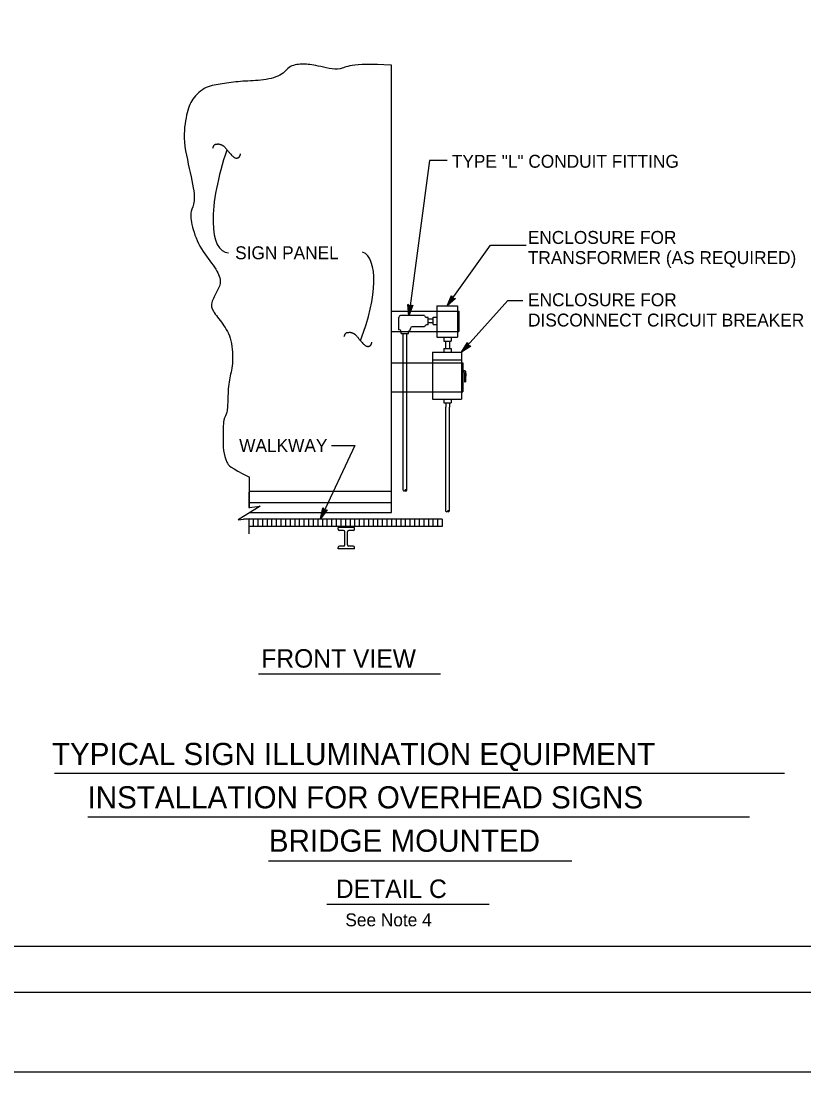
# Model space of a CAD drawing. Extents: x -894 to 866, y -472 to 714.
# Drawn here: x -460 to -35, y -472 to 97 of the extents above; entities that cross this region are included whole.
import ezdxf

# ---------------------------------------------------------------- set-up
doc = ezdxf.new("R2010")
doc.units = 0
for name, color, linetype in [('border_PLOTTING-ELEMENTS', 7, 'Continuous'), ('border_rw_22x34_Cut_Lines', 7, 'Continuous'), ('border_SHEET', 7, 'Continuous'), ('es_DETAIL', 7, 'Continuous'), ('es_DETAIL-anno', 7, 'Continuous')]:
    doc.layers.add(name, color=color, linetype=linetype)

msp = doc.modelspace()

# ---------------------------------------------------------------- linework, layer by layer
at = {"layer": 'border_PLOTTING-ELEMENTS'}
for points in [[(-894.04, -472.45), (865.96, -472.45), (865.96, 713.55), (-894.04, 713.55)], [(-864.04, 670.55), (835.96, 670.55), (835.96, -429.45), (-864.04, -429.45)]]:
    msp.add_lwpolyline(points, close=True, dxfattribs=at)
at = {"layer": 'border_rw_22x34_Cut_Lines'}
msp.add_lwpolyline([(-864.04, 670.55), (835.96, 670.55), (835.96, -429.45), (-864.04, -429.45)], close=True, dxfattribs=at)
at = {"layer": 'border_SHEET'}
msp.add_line((810.96, -404.45), (-814.04, -404.45), dxfattribs=at)
at = {"layer": 'es_DETAIL'}
for p, q in [((-258.75, -169.25), (-258.75, 73.25)), ((-258.75, -60.05), (-234.12, -60.05)), ((-240.82, -62.43), (-253.82, -62.43)), ((-234.12, -57.19), (-222.91, -57.19)), ((-234.12, -57.19), (-234.12, -74.19)), ((-234.12, -60.05), (-222.91, -60.05)), ((-222.91, -57.19), (-222.91, -74.19)), ((-222.91, -60.05), (-222.22, -60.05)), ((-222.22, -60.05), (-222.22, -71.11)), ((-254.82, -70.2), (-254.82, -63.43)), ((-238.82, -63.43), (-239.82, -63.43)), ((-238.82, -67.43), (-239.82, -67.43)), ((-236.16, -64.36), (-238.83, -64.36)), ((-236.16, -66.36), (-238.83, -66.36)), ((-238.82, -67.43), (-238.82, -63.43)), ((-236.16, -67.27), (-236.16, -63.27)), ((-236.16, -63.27), (-234.16, -63.27)), ((-236.16, -67.27), (-234.16, -67.27)), ((-258.75, -71.11), (-253.41, -71.11)), ((-253.48, -72.14), (-253.48, -71.14)), ((-253.48, -72.14), (-249.48, -72.14)), ((-253.27, -71.11), (-249.8, -71.11)), ((-252.45, -157.07), (-252.45, -72.18)), ((-250.45, -157.07), (-250.45, -72.18)), ((-249.62, -71.11), (-234.12, -71.11)), ((-249.48, -72.14), (-249.48, -71.14)), ((-248.49, -70.14), (-248.49, -69.43)), ((-240.82, -68.43), (-247.49, -68.43)), ((-234.12, -71.11), (-222.91, -71.11)), ((-222.91, -71.11), (-222.22, -71.11)), ((-234.12, -74.19), (-222.91, -74.19)), ((-230.38, -74.19), (-230.38, -76.2)), ((-230.38, -76.2), (-226.38, -76.2)), ((-229.36, -76.2), (-229.36, -80.2)), ((-227.36, -76.2), (-227.36, -80.2)), ((-226.38, -74.19), (-226.38, -76.2)), ((-236.52, -82.19), (-220.77, -82.19)), ((-236.52, -82.19), (-236.52, -107.68)), ((-230.38, -80.2), (-226.38, -80.2)), ((-230.38, -80.2), (-230.38, -82.2)), ((-226.38, -80.2), (-226.38, -82.2)), ((-220.77, -82.19), (-220.77, -107.68)), ((-258.75, -87.98), (-252.33, -87.98)), ((-252.19, -87.98), (-250.66, -87.98)), ((-250.48, -87.98), (-236.52, -87.98)), ((-236.52, -86.45), (-220.77, -86.45)), ((-236.52, -87.98), (-220.77, -87.98)), ((-220.77, -87.98), (-220.12, -87.98)), ((-220.12, -87.98), (-220.12, -103.69)), ((-219.11, -98.39), (-218.54, -98.39)), ((-258.75, -103.69), (-252.37, -103.69)), ((-252.19, -103.69), (-250.75, -103.69)), ((-250.44, -103.69), (-236.52, -103.69)), ((-236.52, -103.69), (-220.77, -103.69)), ((-236.52, -107.68), (-220.77, -107.68)), ((-230.36, -107.78), (-230.36, -109.78)), ((-226.36, -107.78), (-226.36, -109.78)), ((-220.77, -103.69), (-220.12, -103.69)), ((-230.36, -109.78), (-226.36, -109.78)), ((-230.36, -109.79), (-226.36, -109.79)), ((-229.34, -109.79), (-229.34, -112.11)), ((-229.34, -168.52), (-229.34, -112.11)), ((-227.37, -109.79), (-227.37, -112.11)), ((-227.37, -168.38), (-227.37, -112.11)), ((-335.85, -166.78), (-335.85, -149.98)), ((-335.9, -166.43), (-335.9, -158.18)), ((-258.75, -157.75), (-335.85, -157.75)), ((-335.85, -163.75), (-258.75, -163.75)), ((-335.66, -169.25), (-258.75, -169.25)), ((-231.25, -172.75), (-339, -172.75)), ((-335.9, -180.68), (-335.9, -172.43)), ((-333.83, -172.75), (-333.83, -176.75)), ((-331.25, -172.75), (-331.25, -176.75)), ((-328.75, -172.75), (-328.75, -176.75)), ((-326.25, -172.75), (-326.25, -176.75)), ((-323.75, -172.75), (-323.75, -176.75)), ((-321.25, -172.75), (-321.25, -176.75)), ((-318.75, -172.75), (-318.75, -176.75)), ((-316.25, -172.75), (-316.25, -176.75)), ((-313.75, -172.75), (-313.75, -176.75)), ((-311.25, -172.75), (-311.25, -176.75)), ((-308.75, -172.75), (-308.75, -176.75)), ((-306.25, -172.75), (-306.25, -176.75)), ((-303.75, -172.75), (-303.75, -176.75)), ((-301.25, -172.75), (-301.25, -176.75)), ((-298.75, -172.75), (-298.75, -176.75)), ((-296.25, -172.75), (-296.25, -176.75)), ((-293.75, -172.75), (-293.75, -176.75)), ((-291.25, -172.75), (-291.25, -176.75)), ((-288.75, -172.75), (-288.75, -176.75)), ((-286.25, -172.75), (-286.25, -176.75)), ((-283.75, -172.75), (-283.75, -176.75)), ((-281.25, -172.75), (-281.25, -176.75)), ((-278.75, -172.75), (-278.75, -176.75)), ((-276.25, -172.75), (-276.25, -176.75)), ((-273.75, -172.75), (-273.75, -176.75)), ((-271.25, -172.75), (-271.25, -176.75)), ((-268.75, -172.75), (-268.75, -176.75)), ((-266.25, -172.75), (-266.25, -176.75)), ((-263.75, -172.75), (-263.75, -176.75)), ((-261.25, -172.75), (-261.25, -176.75)), ((-258.75, -172.75), (-258.75, -176.75)), ((-256.25, -172.75), (-256.25, -176.75)), ((-253.75, -172.75), (-253.75, -176.75)), ((-251.25, -172.75), (-251.25, -176.75)), ((-248.75, -172.75), (-248.75, -176.75)), ((-246.25, -172.75), (-246.25, -176.75)), ((-243.75, -172.75), (-243.75, -176.75)), ((-241.25, -172.75), (-241.25, -176.75)), ((-238.75, -172.75), (-238.75, -176.75)), ((-236.25, -172.75), (-236.25, -176.75)), ((-233.75, -172.75), (-233.75, -176.75)), ((-231.25, -172.75), (-231.25, -176.75)), ((-231.25, -176.75), (-335.85, -176.75)), ((-287.71, -178.14), (-287.71, -177.37)), ((-278.76, -177.37), (-287.71, -177.37)), ((-284.72, -178.89), (-286.96, -178.89)), ((-283.97, -186.62), (-283.97, -179.64)), ((-282.58, -186.62), (-282.58, -179.64)), ((-279.51, -178.89), (-281.83, -178.89)), ((-278.76, -178.14), (-278.76, -177.37)), ((-284.72, -187.37), (-286.96, -187.37)), ((-279.51, -187.37), (-281.83, -187.37)), ((-287.71, -188.82), (-287.71, -188.12)), ((-278.76, -188.82), (-287.71, -188.82)), ((-278.76, -188.82), (-278.76, -188.12))]:
    msp.add_line(p, q, dxfattribs=at)
msp.add_lwpolyline([(-335.9, -166.43), (-329.9, -165.68), (-341.9, -173.18), (-335.9, -172.43)], dxfattribs=at)
for centre, radius, start, end in [((-253.82, -63.43), 1, 90, 180), ((-239.82, -62.43), 1, 180, 270), ((-239.82, -68.43), 1, 90, 180), ((-254.48, -71.14), 1, 0, 109.7843), ((-248.48, -71.14), 1, 90.7053, 180), ((-247.49, -69.43), 1, 90, 180), ((-251.95, -156.82), 0.6, 213.6842, 326.3158), ((-250.96, -157.48), 0.6, 33.6842, 146.3158), ((-250.96, -156.82), 0.6, 213.6842, 326.3158), ((-228.88, -168.13), 0.6, 213.6842, 326.3158), ((-227.88, -168.79), 0.6, 33.6842, 146.3158), ((-227.88, -168.13), 0.6, 213.6842, 326.3158), ((-286.96, -178.14), 0.75, 180, 270), ((-284.72, -179.64), 0.75, 0, 90), ((-281.83, -179.64), 0.75, 90, 180), ((-279.51, -178.14), 0.75, 270, 0), ((-286.96, -188.12), 0.75, 90, 180), ((-284.72, -186.62), 0.75, 270, 0), ((-281.83, -186.62), 0.75, 180, 270), ((-279.51, -188.12), 0.75, 0, 90)]:
    msp.add_arc(centre, radius, start, end, dxfattribs=at)
for points, degree in [([(-258.75, 73.25), (-281.71, 74.86), (-284.94, 69.23), (-300.02, 73.45), (-306.2, 74.07), (-314.24, 73.45), (-317.95, 67.27), (-329.69, 64.8), (-340.82, 64.8), (-350.72, 62.94), (-359.37, 62.32), (-367.41, 54.9), (-369.88, 47.48), (-372.35, 32.65), (-366.79, 11.62), (-364.94, -1.98), (-368.03, -5.07), (-367.41, -13.72), (-362.46, -26.71), (-353.81, -36.6), (-350.72, -44.02), (-353.19, -48.96), (-356.9, -55.77), (-356.28, -59.48), (-350.1, -66.89), (-345.15, -74.93), (-344.53, -89.77), (-347.01, -96.57), (-347.62, -107.7), (-347.62, -115.74), (-350.1, -117.59), (-350.1, -128.72), (-350.1, -135.52), (-348.24, -142.32), (-346.39, -144.79), (-335.85, -149.98)], 3), ([(-220.78, -92.09), (-219.45, -92.09), (-219.18, -92.14), (-218.69, -92.36), (-218.52, -93.09), (-218.5, -94.68), (-218.54, -98.39)], 2), ([(-220.78, -92.8), (-219.99, -92.81), (-219.74, -92.86), (-219.27, -93.07), (-219.1, -93.78), (-219.08, -95.29), (-219.11, -98.39)], 3)]:
    msp.add_open_spline(points, degree=degree, dxfattribs=at)
at = {"layer": 'es_DETAIL-anno'}
for p, q in [((-228.51, -57.19), (-205.12, -24.23)), ((-205.12, -24.23), (-185.72, -24.23)), ((-228.51, -57.19), (-226.16, -51.62)), ((-224.02, -53.14), (-228.51, -57.19)), ((-224.43, -53.11), (-227.73, -56.09)), ((-227.72, -56.08), (-226.01, -52.01)), ((-226.94, -54.98), (-225.83, -52.35)), ((-224.85, -53.1), (-226.94, -54.98)), ((-226.16, -51.62), (-226.16, -51.62)), ((-226.16, -51.62), (-225.55, -53.02)), ((-226.15, -53.87), (-225.68, -52.75)), ((-225.23, -53.04), (-226.15, -53.87)), ((-225.55, -53.02), (-224.02, -53.14)), ((-224.02, -53.14), (-224.02, -53.14)), ((-220.77, -82.19), (-195.6, -54.22)), ((-195.6, -54.22), (-187.59, -54.22)), ((-228.51, -57.19), (-228.51, -57.19)), ((-220.77, -82.19), (-217.55, -77.07)), ((-215.68, -78.92), (-220.77, -82.19)), ((-219.81, -81.22), (-217.46, -77.48)), ((-216.08, -78.82), (-219.81, -81.23)), ((-218.86, -80.26), (-217.34, -77.85)), ((-216.49, -78.74), (-218.86, -80.26)), ((-217.9, -79.29), (-217.25, -78.26)), ((-216.86, -78.62), (-217.9, -79.29)), ((-217.55, -77.07), (-217.55, -77.07)), ((-217.55, -77.07), (-217.17, -78.55)), ((-217.17, -78.55), (-215.68, -78.92)), ((-215.68, -78.92), (-215.68, -78.92)), ((-220.77, -82.19), (-220.77, -82.19)), ((-278.69, -132.85), (-297.3, -172.54)), ((-291.2, -132.85), (-278.69, -132.85)), ((-297.3, -172.54), (-295.98, -166.64)), ((-293.6, -167.75), (-297.3, -172.54)), ((-296.72, -171.3), (-295.75, -167)), ((-294, -167.8), (-296.72, -171.31)), ((-296.14, -170.08), (-295.52, -167.3)), ((-294.42, -167.85), (-296.14, -170.08)), ((-295.98, -166.64), (-295.98, -166.64)), ((-295.98, -166.64), (-295.13, -167.91)), ((-295.56, -168.85), (-295.3, -167.66)), ((-294.8, -167.87), (-295.56, -168.85)), ((-295.13, -167.91), (-293.6, -167.75)), ((-293.6, -167.75), (-293.6, -167.75)), ((-297.3, -172.54), (-297.3, -172.54)), ((-330.81, -256.64), (-232.18, -256.64)), ((-441.55, -310.55), (-45.57, -310.55)), ((-423.37, -334.06), (-64.54, -334.06)), ((-325.37, -357.91), (-160.97, -357.91)), ((-293.76, -381.46), (-205.75, -381.46))]:
    msp.add_line(p, q, dxfattribs=at)
msp.add_lwpolyline([(-228.52, 21.62), (-238.17, 21.62), (-249.34, -62.5)], dxfattribs=at)
msp.add_lwpolyline([(-247.25, -56.82), (-249.34, -62.5), (-249.86, -56.47), (-249.54, -56.73), (-249.16, -61.14), (-247.63, -56.98), (-248, -57.14), (-248.98, -59.8), (-249.22, -56.98), (-248.9, -57.24), (-248.8, -58.46), (-248.37, -57.3), (-248.66, -57.43), (-249.86, -56.47), (-248.66, -57.43)], close=True, dxfattribs=at)
for centre, major_axis, ratio, start_param, end_param in [((-329.61, 24.83), (19.45, 52.84), 0.323815, 1.643183, 3.243175), ((-294.71, -74.36), (-20.38, -46.35), 0.362478, 1.696177, 3.146844)]:
    msp.add_ellipse(centre, major_axis=major_axis, ratio=ratio, start_param=start_param, end_param=end_param, dxfattribs=at)
for points in [[(-355.61, 28.38), (-355.12, 30.35), (-353.03, 30.61), (-352.29, 30.63), (-350.72, 30.11), (-349.45, 29.32), (-347.45, 26.73), (-344.62, 23.53), (-342.89, 22.8), (-341.67, 23.25), (-341.03, 23.89), (-340.79, 24.66), (-340.58, 25.21)], [(-284.36, -73.7), (-283.86, -71.73), (-281.77, -71.47), (-281.03, -71.44), (-279.46, -71.97), (-278.19, -72.76), (-276.19, -75.34), (-273.37, -78.55), (-271.63, -79.27), (-270.42, -78.83), (-269.77, -78.18), (-269.53, -77.42), (-269.33, -76.87)]]:
    msp.add_open_spline(points, degree=2, dxfattribs=at)

# ---------------------------------------------------------------- texts
for s, height, p in [('TYPE "L" CONDUIT FITTING', 7, (-226.01, 17.72)), ('ENCLOSURE FOR', 7, (-184.8, -23.55)), ('SIGN PANEL', 7, (-343.55, -31.87)), ('TRANSFORMER (AS REQUIRED)', 7, (-184.8, -34.49)), ('ENCLOSURE FOR', 7, (-184.66, -57.34)), ('DISCONNECT CIRCUIT BREAKER', 7, (-184.66, -68.34)), ('WALKWAY', 7, (-341.37, -136.35)), ('FRONT VIEW', 10, (-329.4, -253.25)), ('TYPICAL SIGN ILLUMINATION EQUIPMENT', 12, (-442.93, -306.06)), ('INSTALLATION FOR OVERHEAD SIGNS', 12, (-423.64, -329.56)), ('BRIDGE MOUNTED', 12, (-325.29, -353.07)), ('DETAIL C', 10, (-288.92, -378.12)), ('See Note 4', 7, (-283.77, -393.49))]:
    msp.add_text(s, height=height, dxfattribs=at).set_placement(p)

doc.saveas('drawing.dxf')
